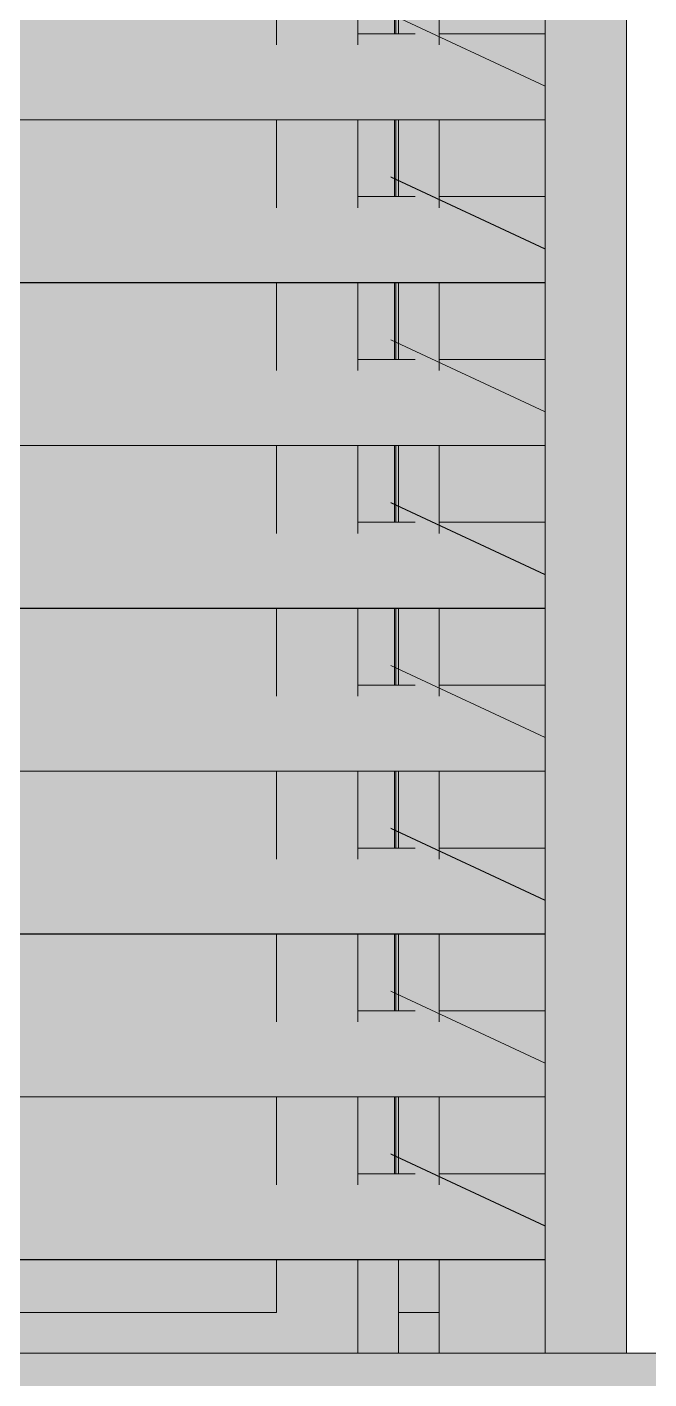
# Model space of a CAD drawing. Header units: millimetres. Extents: x 365175 to 2667127, y -330297 to -162108.
# Drawn here: x 2223968 to 2224733, y -322379 to -320718 of the extents above; entities that cross this region are included whole.
import ezdxf

# ---------------------------------------------------------------- set-up
doc = ezdxf.new("R2010")
doc.units = ezdxf.units.MM
doc.header["$MEASUREMENT"] = 0
for name, color, linetype in [('ASSIETTE', 7, 'Continuous'), ('Fenêtres ARCHICAD', 7, 'Continuous'), ('Gaines techniques', 7, 'Continuous'), ('Structure - Murs extérieurs', 7, 'Continuous')]:
    doc.layers.add(name, color=color, linetype=linetype)
doc.linetypes.add('Herbe 4', pattern='A,0,[1,P2 Fondation et  Coupe et faÃ§ades1.Shx,S=31.746032,R=0,X=0,Y=0.476657],-4000,0', length=4000)

# ---------------------------------------------------------------- blocks, each defined once
blk = doc.blocks.new('Élément de coupe_1325_3', base_point=(1963539.3, -327096.8))
at = {"layer": 'Structure - Murs extérieurs', "linetype": 'Continuous', "lineweight": 0, "true_color": 0x000000}
blk.add_hatch(color=18, dxfattribs=at).paths.add_polyline_path([(2224704.9, -319096.8), (2223071.7, -319096.8), (2223071.7, -319344.7), (2224604.9, -319344.7), (2224604.9, -322346.8), (2224704.9, -322346.8)])
at = {"layer": 'Structure - Murs extérieurs', "color": 7, "linetype": 'Continuous', "lineweight": 5}
blk.add_line((2224704.9, -322346.8), (2224704.9, -319344.7), dxfattribs=at)
blk = doc.blocks.new('Élément de coupe_1332_3', base_point=(1963539.3, -327096.8))
at = {"layer": 'Structure - Murs extérieurs', "linetype": 'Continuous', "lineweight": 0, "true_color": 0x000000}
blk.add_hatch(color=18, dxfattribs=at).paths.add_polyline_path([(2225806.2, -322346.8), (2223299.9, -322346.8), (2223299.9, -323479.3), (2225806.2, -323479.3)])
at = {"layer": 'Structure - Murs extérieurs', "color": 7, "linetype": 'Continuous', "lineweight": 5}
blk.add_line((2225806.2, -322346.8), (2223299.9, -322346.8), dxfattribs=at)
blk = doc.blocks.new('Élément de coupe_1383_3', base_point=(1963539.3, -327096.8))
at = {"layer": 'Structure - Murs extérieurs', "linetype": 'Continuous', "lineweight": 0, "true_color": 0x000000}
for points in [[(2224474.9, -320632.1), (2224474.9, -320726.4), (2224539.9, -320726.4), (2224539.9, -320632.1)], [(2224474.9, -320632.1), (2224474.9, -320726.4), (2224539.9, -320726.4), (2224539.9, -320632.1)], [(2224539.9, -320726.4), (2224589.9, -320726.4), (2224589.9, -320632.1), (2224539.9, -320632.1)], [(2224539.9, -320726.4), (2224573.9, -320726.4), (2224589.9, -320698.5), (2224589.9, -320632.1), (2224539.9, -320632.1)], [(2224589.9, -320726.4), (2224604.9, -320726.4), (2224604.9, -320632.1), (2224589.9, -320632.1)], [(2224539.9, -320832.1), (2224474.9, -320832.1), (2224474.9, -320926.4), (2224539.9, -320926.4)], [(2224539.9, -320832.1), (2224474.9, -320832.1), (2224474.9, -320926.4), (2224539.9, -320926.4)], [(2224539.9, -320926.4), (2224589.9, -320926.4), (2224589.9, -320832.1), (2224539.9, -320832.1)], [(2224539.9, -320926.4), (2224573.9, -320926.4), (2224589.9, -320898.5), (2224589.9, -320832.1), (2224539.9, -320832.1)], [(2224604.9, -320832.1), (2224589.9, -320832.1), (2224589.9, -320926.4), (2224604.9, -320926.4)], [(2224589.9, -320832.1), (2224589.9, -320898.5), (2224604.9, -320872.3), (2224604.9, -320832.1)], [(2224474.9, -321126.4), (2224539.9, -321126.4), (2224539.9, -321032.1), (2224474.9, -321032.1)], [(2224474.9, -321126.4), (2224539.9, -321126.4), (2224539.9, -321032.1), (2224474.9, -321032.1)], [(2224539.9, -321032.1), (2224539.9, -321126.4), (2224589.9, -321126.4), (2224589.9, -321032.1)], [(2224539.9, -321032.1), (2224539.9, -321126.4), (2224573.9, -321126.4), (2224589.9, -321098.5), (2224589.9, -321032.1)], [(2224604.9, -321032.1), (2224589.9, -321032.1), (2224589.9, -321126.4), (2224604.9, -321126.4)], [(2224589.9, -321032.1), (2224589.9, -321098.5), (2224604.9, -321072.3), (2224604.9, -321032.1)], [(2224474.9, -321232.1), (2224474.9, -321326.4), (2224539.9, -321326.4), (2224539.9, -321232.1)], [(2224474.9, -321232.1), (2224474.9, -321326.4), (2224539.9, -321326.4), (2224539.9, -321232.1)], [(2224539.9, -321232.1), (2224539.9, -321326.4), (2224589.9, -321326.4), (2224589.9, -321232.1)], [(2224539.9, -321232.1), (2224539.9, -321326.4), (2224573.9, -321326.4), (2224589.9, -321298.5), (2224589.9, -321232.1)], [(2224604.9, -321232.1), (2224589.9, -321232.1), (2224589.9, -321326.4), (2224604.9, -321326.4)], [(2224589.9, -321232.1), (2224589.9, -321298.5), (2224604.9, -321272.3), (2224604.9, -321232.1)], [(2224474.9, -321526.4), (2224539.9, -321526.4), (2224539.9, -321432.1), (2224474.9, -321432.1)], [(2224474.9, -321526.4), (2224539.9, -321526.4), (2224539.9, -321432.1), (2224474.9, -321432.1)], [(2224539.9, -321526.4), (2224589.9, -321526.4), (2224589.9, -321432.1), (2224539.9, -321432.1)], [(2224539.9, -321526.4), (2224573.9, -321526.4), (2224589.9, -321498.5), (2224589.9, -321432.1), (2224539.9, -321432.1)], [(2224589.9, -321526.4), (2224604.9, -321526.4), (2224604.9, -321432.1), (2224589.9, -321432.1)], [(2224604.9, -321432.1), (2224589.9, -321432.1), (2224589.9, -321498.5), (2224604.9, -321472.3)], [(2224474.9, -321726.4), (2224539.9, -321726.4), (2224539.9, -321632.1), (2224474.9, -321632.1)], [(2224474.9, -321726.4), (2224539.9, -321726.4), (2224539.9, -321632.1), (2224474.9, -321632.1)], [(2224539.9, -321632.1), (2224539.9, -321726.4), (2224589.9, -321726.4), (2224589.9, -321632.1)], [(2224539.9, -321632.1), (2224539.9, -321726.4), (2224573.9, -321726.4), (2224589.9, -321698.5), (2224589.9, -321632.1)], [(2224589.9, -321632.1), (2224589.9, -321726.4), (2224604.9, -321726.4), (2224604.9, -321632.1)], [(2224604.9, -321632.1), (2224589.9, -321632.1), (2224589.9, -321698.5), (2224604.9, -321672.3)], [(2224539.9, -321832.1), (2224474.9, -321832.1), (2224474.9, -321926.4), (2224539.9, -321926.4)], [(2224539.9, -321832.1), (2224474.9, -321832.1), (2224474.9, -321926.4), (2224539.9, -321926.4)], [(2224539.9, -321926.4), (2224589.9, -321926.4), (2224589.9, -321832.1), (2224539.9, -321832.1)], [(2224539.9, -321926.4), (2224573.9, -321926.4), (2224589.9, -321898.5), (2224589.9, -321832.1), (2224539.9, -321832.1)], [(2224589.9, -321832.1), (2224589.9, -321926.4), (2224604.9, -321926.4), (2224604.9, -321832.1)], [(2224589.9, -321898.5), (2224604.9, -321872.3), (2224604.9, -321832.1), (2224589.9, -321832.1)], [(2224474.9, -322032.1), (2224474.9, -322126.4), (2224539.9, -322126.4), (2224539.9, -322032.1)], [(2224474.9, -322032.1), (2224474.9, -322126.4), (2224539.9, -322126.4), (2224539.9, -322032.1)], [(2224539.9, -322126.4), (2224589.9, -322126.4), (2224589.9, -322032.1), (2224539.9, -322032.1)], [(2224539.9, -322126.4), (2224573.9, -322126.4), (2224589.9, -322098.5), (2224589.9, -322032.1), (2224539.9, -322032.1)], [(2224589.9, -322126.4), (2224604.9, -322126.4), (2224604.9, -322032.1), (2224589.9, -322032.1)], [(2224604.9, -322032.1), (2224589.9, -322032.1), (2224589.9, -322098.5), (2224604.9, -322072.3)], [(2224474.9, -322232.1), (2224474.9, -322346.8), (2224495.7, -322346.8), (2224539.9, -322346.8), (2224539.9, -322232.1)], [(2224474.9, -322232.1), (2224474.9, -322346.8), (2224495.7, -322346.8), (2224539.9, -322346.8), (2224539.9, -322232.1)], [(2224589.9, -322232.1), (2224539.9, -322232.1), (2224539.9, -322346.8), (2224589.9, -322346.8)], [(2224539.9, -322346.8), (2224562.2, -322346.8), (2224589.9, -322298.5), (2224589.9, -322232.1), (2224539.9, -322232.1)], [(2224589.9, -322346.8), (2224604.9, -322346.8), (2224604.9, -322232.1), (2224589.9, -322232.1)], [(2224604.9, -322232.1), (2224589.9, -322232.1), (2224589.9, -322298.5), (2224604.9, -322272.3)]]:
    blk.add_hatch(color=18, dxfattribs=at).paths.add_polyline_path(points)
blk = doc.blocks.new('Élément de coupe_1384_3', base_point=(1963539.3, -327096.8))
at = {"layer": 'Fenêtres ARCHICAD', "linetype": 'Continuous', "lineweight": 0, "true_color": 0x000000}
for points in [[(2224424.9, -320706.7), (2224474.9, -320730), (2224474.9, -320632.1), (2224424.9, -320632.1)], [(2224424.9, -320706.7), (2224474.9, -320730), (2224474.9, -320632.1), (2224424.9, -320632.1)], [(2224474.9, -320730.1), (2224424.9, -320706.8), (2224424.9, -320726.4), (2224445.4, -320726.4), (2224474.9, -320740.1)], [(2224474.9, -320730.1), (2224424.9, -320706.8), (2224424.9, -320726.4), (2224445.4, -320726.4), (2224474.9, -320740.1)], [(2224424.9, -320906.7), (2224474.9, -320930), (2224474.9, -320832.1), (2224424.9, -320832.1)], [(2224424.9, -320906.7), (2224474.9, -320930), (2224474.9, -320832.1), (2224424.9, -320832.1)], [(2224424.9, -320906.8), (2224424.9, -320926.4), (2224445.4, -320926.4), (2224474.9, -320940.1), (2224474.9, -320930.1)], [(2224424.9, -320906.8), (2224424.9, -320926.4), (2224445.4, -320926.4), (2224474.9, -320940.1), (2224474.9, -320930.1)], [(2224424.9, -321106.7), (2224474.9, -321130), (2224474.9, -321032.1), (2224424.9, -321032.1)], [(2224424.9, -321106.7), (2224474.9, -321130), (2224474.9, -321032.1), (2224424.9, -321032.1)], [(2224424.9, -321106.8), (2224424.9, -321126.4), (2224445.4, -321126.4), (2224474.9, -321140.1), (2224474.9, -321130.1)], [(2224424.9, -321106.8), (2224424.9, -321126.4), (2224445.4, -321126.4), (2224474.9, -321140.1), (2224474.9, -321130.1)], [(2224424.9, -321306.7), (2224474.9, -321330), (2224474.9, -321232.1), (2224424.9, -321232.1)], [(2224424.9, -321306.7), (2224474.9, -321330), (2224474.9, -321232.1), (2224424.9, -321232.1)], [(2224474.9, -321330.1), (2224424.9, -321306.8), (2224424.9, -321326.4), (2224445.4, -321326.4), (2224474.9, -321340.1)], [(2224474.9, -321330.1), (2224424.9, -321306.8), (2224424.9, -321326.4), (2224445.4, -321326.4), (2224474.9, -321340.1)], [(2224424.9, -321506.7), (2224474.9, -321530), (2224474.9, -321432.1), (2224424.9, -321432.1)], [(2224424.9, -321506.7), (2224474.9, -321530), (2224474.9, -321432.1), (2224424.9, -321432.1)], [(2224424.9, -321526.4), (2224445.4, -321526.4), (2224474.9, -321540.1), (2224474.9, -321530.1), (2224424.9, -321506.8)], [(2224424.9, -321526.4), (2224445.4, -321526.4), (2224474.9, -321540.1), (2224474.9, -321530.1), (2224424.9, -321506.8)], [(2224424.9, -321706.7), (2224474.9, -321730), (2224474.9, -321632.1), (2224424.9, -321632.1)], [(2224424.9, -321706.7), (2224474.9, -321730), (2224474.9, -321632.1), (2224424.9, -321632.1)], [(2224424.9, -321706.8), (2224424.9, -321726.4), (2224445.4, -321726.4), (2224474.9, -321740.1), (2224474.9, -321730.1)], [(2224424.9, -321706.8), (2224424.9, -321726.4), (2224445.4, -321726.4), (2224474.9, -321740.1), (2224474.9, -321730.1)], [(2224424.9, -321832.1), (2224424.9, -321906.7), (2224474.9, -321930), (2224474.9, -321832.1)], [(2224424.9, -321832.1), (2224424.9, -321906.7), (2224474.9, -321930), (2224474.9, -321832.1)], [(2224474.9, -321930.1), (2224424.9, -321906.8), (2224424.9, -321926.4), (2224445.4, -321926.4), (2224474.9, -321940.1)], [(2224474.9, -321930.1), (2224424.9, -321906.8), (2224424.9, -321926.4), (2224445.4, -321926.4), (2224474.9, -321940.1)], [(2224424.9, -322032.1), (2224424.9, -322106.7), (2224474.9, -322130), (2224474.9, -322032.1)], [(2224424.9, -322032.1), (2224424.9, -322106.7), (2224474.9, -322130), (2224474.9, -322032.1)], [(2224424.9, -322126.4), (2224445.4, -322126.4), (2224474.9, -322140.1), (2224474.9, -322130.1), (2224424.9, -322106.8)], [(2224424.9, -322126.4), (2224445.4, -322126.4), (2224474.9, -322140.1), (2224474.9, -322130.1), (2224424.9, -322106.8)], [(2224424.9, -322296.8), (2224474.9, -322296.8), (2224474.9, -322232.1), (2224424.9, -322232.1)], [(2224424.9, -322296.8), (2224474.9, -322296.8), (2224474.9, -322232.1), (2224424.9, -322232.1)], [(2224424.9, -322346.8), (2224474.9, -322346.8), (2224474.9, -322296.8), (2224424.9, -322296.8)], [(2224424.9, -322346.8), (2224474.9, -322346.8), (2224474.9, -322296.8), (2224424.9, -322296.8)]]:
    blk.add_hatch(color=18, dxfattribs=at).paths.add_polyline_path(points)
at = {"layer": 'Fenêtres ARCHICAD', "color": 7, "linetype": 'Continuous', "lineweight": 5}
for p, q in [((2224474.9, -320632.1), (2224474.9, -320730)), ((2224424.9, -320726.4), (2224424.9, -320706.8)), ((2224474.9, -320730.1), (2224474.9, -320740.1)), ((2224424.9, -320906.7), (2224424.9, -320832.1)), ((2224474.9, -320832.1), (2224474.9, -320930)), ((2224424.9, -320926.4), (2224424.9, -320906.8)), ((2224474.9, -320930.1), (2224474.9, -320940.1)), ((2224424.9, -321106.7), (2224424.9, -321032.1)), ((2224474.9, -321032.1), (2224474.9, -321130)), ((2224424.9, -321126.4), (2224424.9, -321106.8)), ((2224474.9, -321130.1), (2224474.9, -321140.1)), ((2224424.9, -321306.7), (2224424.9, -321232.1)), ((2224474.9, -321232.1), (2224474.9, -321330)), ((2224424.9, -321326.4), (2224424.9, -321306.8)), ((2224474.9, -321330.1), (2224474.9, -321340.1)), ((2224424.9, -321506.7), (2224424.9, -321432.1)), ((2224474.9, -321432.1), (2224474.9, -321530)), ((2224424.9, -321526.4), (2224424.9, -321506.8)), ((2224474.9, -321530.1), (2224474.9, -321540.1)), ((2224424.9, -321706.7), (2224424.9, -321632.1)), ((2224474.9, -321632.1), (2224474.9, -321730)), ((2224424.9, -321726.4), (2224424.9, -321706.8)), ((2224474.9, -321730.1), (2224474.9, -321740.1)), ((2224424.9, -321906.7), (2224424.9, -321832.1)), ((2224474.9, -321832.1), (2224474.9, -321930)), ((2224424.9, -321926.4), (2224424.9, -321906.8)), ((2224474.9, -321930.1), (2224474.9, -321940.1)), ((2224424.9, -322106.7), (2224424.9, -322032.1)), ((2224474.9, -322032.1), (2224474.9, -322130)), ((2224424.9, -322126.4), (2224424.9, -322106.8)), ((2224474.9, -322130.1), (2224474.9, -322140.1)), ((2224424.9, -322296.8), (2224424.9, -322232.1)), ((2224474.9, -322232.1), (2224474.9, -322296.8)), ((2224474.9, -322296.8), (2224424.9, -322296.8)), ((2224424.9, -322346.8), (2224424.9, -322296.8)), ((2224474.9, -322296.8), (2224474.9, -322346.8))]:
    blk.add_line(p, q, dxfattribs=at)
blk = doc.blocks.new('Élément de coupe_1385_3', base_point=(1963539.3, -327096.8))
at = {"layer": 'Fenêtres ARCHICAD', "linetype": 'Continuous', "lineweight": 0, "true_color": 0x000000}
for points in [[(2223248.8, -320733.1), (2224274.9, -320733.1), (2224274.9, -320632.1), (2223248.8, -320632.1)], [(2223248.8, -320733.1), (2224274.9, -320733.1), (2224274.9, -320632.1), (2223248.8, -320632.1)], [(2224374.9, -320632.1), (2224274.9, -320632.1), (2224274.9, -320740.1), (2224374.9, -320740.1)], [(2224374.9, -320632.1), (2224274.9, -320632.1), (2224274.9, -320740.1), (2224374.9, -320740.1)], [(2224274.9, -320832.1), (2223248.8, -320832.1), (2223248.8, -320933.1), (2224274.9, -320933.1)], [(2224274.9, -320832.1), (2223248.8, -320832.1), (2223248.8, -320933.1), (2224274.9, -320933.1)], [(2224274.9, -320940.1), (2224374.9, -320940.1), (2224374.9, -320832.1), (2224274.9, -320832.1)], [(2224274.9, -320940.1), (2224374.9, -320940.1), (2224374.9, -320832.1), (2224274.9, -320832.1)], [(2224274.9, -321032.1), (2223248.8, -321032.1), (2223248.8, -321133.1), (2224274.9, -321133.1)], [(2224274.9, -321032.1), (2223248.8, -321032.1), (2223248.8, -321133.1), (2224274.9, -321133.1)], [(2224374.9, -321032.1), (2224274.9, -321032.1), (2224274.9, -321140.1), (2224374.9, -321140.1)], [(2224374.9, -321032.1), (2224274.9, -321032.1), (2224274.9, -321140.1), (2224374.9, -321140.1)], [(2224274.9, -321232.1), (2223248.8, -321232.1), (2223248.8, -321333.1), (2224274.9, -321333.1)], [(2224274.9, -321232.1), (2223248.8, -321232.1), (2223248.8, -321333.1), (2224274.9, -321333.1)], [(2224274.9, -321232.1), (2224274.9, -321340.1), (2224374.9, -321340.1), (2224374.9, -321232.1)], [(2224274.9, -321232.1), (2224274.9, -321340.1), (2224374.9, -321340.1), (2224374.9, -321232.1)], [(2223248.8, -321432.1), (2223248.8, -321533.1), (2224274.9, -321533.1), (2224274.9, -321432.1)], [(2223248.8, -321432.1), (2223248.8, -321533.1), (2224274.9, -321533.1), (2224274.9, -321432.1)], [(2224274.9, -321540.1), (2224374.9, -321540.1), (2224374.9, -321432.1), (2224274.9, -321432.1)], [(2224274.9, -321540.1), (2224374.9, -321540.1), (2224374.9, -321432.1), (2224274.9, -321432.1)], [(2223248.8, -321632.1), (2223248.8, -321733.1), (2224274.9, -321733.1), (2224274.9, -321632.1)], [(2223248.8, -321632.1), (2223248.8, -321733.1), (2224274.9, -321733.1), (2224274.9, -321632.1)], [(2224274.9, -321740.1), (2224374.9, -321740.1), (2224374.9, -321632.1), (2224274.9, -321632.1)], [(2224274.9, -321740.1), (2224374.9, -321740.1), (2224374.9, -321632.1), (2224274.9, -321632.1)], [(2224274.9, -321832.1), (2223248.8, -321832.1), (2223248.8, -321933.1), (2224274.9, -321933.1)], [(2224274.9, -321832.1), (2223248.8, -321832.1), (2223248.8, -321933.1), (2224274.9, -321933.1)], [(2224374.9, -321832.1), (2224274.9, -321832.1), (2224274.9, -321940.1), (2224374.9, -321940.1)], [(2224374.9, -321832.1), (2224274.9, -321832.1), (2224274.9, -321940.1), (2224374.9, -321940.1)], [(2223248.8, -322032.1), (2223248.8, -322092.4), (2223299.9, -322092.4), (2223299.9, -322133.1), (2224274.9, -322133.1), (2224274.9, -322032.1)], [(2223248.8, -322032.1), (2223248.8, -322092.4), (2223299.9, -322092.4), (2223299.9, -322133.1), (2224274.9, -322133.1), (2224274.9, -322032.1)], [(2224274.9, -322140.1), (2224374.9, -322140.1), (2224374.9, -322032.1), (2224274.9, -322032.1)], [(2224274.9, -322140.1), (2224374.9, -322140.1), (2224374.9, -322032.1), (2224274.9, -322032.1)], [(2224274.9, -322232.1), (2223299.9, -322232.1), (2223299.9, -322296.8), (2224274.9, -322296.8)], [(2224274.9, -322232.1), (2223299.9, -322232.1), (2223299.9, -322296.8), (2224274.9, -322296.8)], [(2224274.9, -322296.8), (2224374.9, -322296.8), (2224374.9, -322232.1), (2224274.9, -322232.1)], [(2224274.9, -322296.8), (2224374.9, -322296.8), (2224374.9, -322232.1), (2224274.9, -322232.1)], [(2223299.9, -322346.8), (2224374.9, -322346.8), (2224374.9, -322296.8), (2224274.9, -322296.8), (2223299.9, -322296.8)], [(2223299.9, -322346.8), (2224374.9, -322346.8), (2224374.9, -322296.8), (2224274.9, -322296.8), (2223299.9, -322296.8)]]:
    blk.add_hatch(color=18, dxfattribs=at).paths.add_polyline_path(points)
at = {"layer": 'Fenêtres ARCHICAD', "color": 7, "linetype": 'Continuous', "lineweight": 5}
for p, q in [((2224604.9, -319344.7), (2224604.9, -322346.8)), ((2224274.9, -320632.1), (2224274.9, -320740.1)), ((2224374.9, -320740.1), (2224374.9, -320632.1)), ((2224274.9, -320832.1), (2224274.9, -320940.1)), ((2224374.9, -320940.1), (2224374.9, -320832.1)), ((2224274.9, -321032.1), (2224274.9, -321140.1)), ((2224374.9, -321140.1), (2224374.9, -321032.1)), ((2224274.9, -321232.1), (2224274.9, -321340.1)), ((2224374.9, -321340.1), (2224374.9, -321232.1)), ((2224274.9, -321432.1), (2224274.9, -321540.1)), ((2224374.9, -321540.1), (2224374.9, -321432.1)), ((2224274.9, -321632.1), (2224274.9, -321740.1)), ((2224374.9, -321740.1), (2224374.9, -321632.1)), ((2224274.9, -321832.1), (2224274.9, -321940.1)), ((2224374.9, -321940.1), (2224374.9, -321832.1)), ((2224274.9, -322032.1), (2224274.9, -322140.1)), ((2224374.9, -322140.1), (2224374.9, -322032.1)), ((2224274.9, -322232.1), (2224274.9, -322296.8)), ((2224374.9, -322296.8), (2224374.9, -322232.1)), ((2224274.9, -322296.8), (2223299.9, -322296.8)), ((2224374.9, -322346.8), (2224374.9, -322296.8))]:
    blk.add_line(p, q, dxfattribs=at)
blk = doc.blocks.new('Élément de coupe_1386_3', base_point=(1963539.3, -327096.8))
at = {"layer": 'Gaines techniques', "linetype": 'Continuous', "lineweight": 0, "true_color": 0x000000}
for points in [[(2224415.2, -320702.3), (2224604.9, -320790.7), (2224604.9, -320790.6), (2224415.3, -320702.2)], [(2224419.9, -320726.4), (2224420.8, -320726.4), (2224420.8, -320704.9), (2224419.9, -320704.5)], [(2224419.9, -320726.4), (2224420.8, -320726.4), (2224420.8, -320704.9), (2224419.9, -320704.5)], [(2224420.8, -320726.4), (2224421.6, -320726.4), (2224421.6, -320705.3), (2224420.8, -320704.9)], [(2224420.8, -320726.4), (2224421.6, -320726.4), (2224421.6, -320705.3), (2224420.8, -320704.9)], [(2224584.1, -320780.9), (2224584.1, -320781.1), (2224604.9, -320790.7), (2224604.9, -320790.6)], [(2224419.9, -320904.4), (2224420.8, -320904.8), (2224420.8, -320832.1), (2224419.9, -320832.1)], [(2224419.9, -320904.4), (2224420.8, -320904.8), (2224420.8, -320832.1), (2224419.9, -320832.1)], [(2224420.8, -320832.1), (2224420.8, -320904.8), (2224421.6, -320905.2), (2224421.6, -320832.1)], [(2224420.8, -320832.1), (2224420.8, -320904.8), (2224421.6, -320905.2), (2224421.6, -320832.1)], [(2224415.2, -320902.3), (2224604.9, -320990.7), (2224604.9, -320990.6), (2224415.3, -320902.2)], [(2224419.9, -320926.4), (2224420.8, -320926.4), (2224420.8, -320904.9), (2224419.9, -320904.5)], [(2224419.9, -320926.4), (2224420.8, -320926.4), (2224420.8, -320904.9), (2224419.9, -320904.5)], [(2224420.8, -320904.9), (2224420.8, -320926.4), (2224421.6, -320926.4), (2224421.6, -320905.3)], [(2224420.8, -320904.9), (2224420.8, -320926.4), (2224421.6, -320926.4), (2224421.6, -320905.3)], [(2224584.1, -320980.9), (2224584.1, -320981.1), (2224604.9, -320990.7), (2224604.9, -320990.6)], [(2224419.9, -321032.1), (2224419.9, -321104.4), (2224420.8, -321104.8), (2224420.8, -321032.1)], [(2224419.9, -321032.1), (2224419.9, -321104.4), (2224420.8, -321104.8), (2224420.8, -321032.1)], [(2224420.8, -321032.1), (2224420.8, -321104.8), (2224421.6, -321105.2), (2224421.6, -321032.1)], [(2224420.8, -321032.1), (2224420.8, -321104.8), (2224421.6, -321105.2), (2224421.6, -321032.1)], [(2224415.2, -321102.3), (2224604.9, -321190.7), (2224604.9, -321190.6), (2224415.3, -321102.2)], [(2224419.9, -321104.5), (2224419.9, -321126.4), (2224420.8, -321126.4), (2224420.8, -321104.9)], [(2224419.9, -321104.5), (2224419.9, -321126.4), (2224420.8, -321126.4), (2224420.8, -321104.9)], [(2224420.8, -321104.9), (2224420.8, -321126.4), (2224421.6, -321126.4), (2224421.6, -321105.3)], [(2224420.8, -321104.9), (2224420.8, -321126.4), (2224421.6, -321126.4), (2224421.6, -321105.3)], [(2224584.1, -321180.9), (2224584.1, -321181.1), (2224604.9, -321190.7), (2224604.9, -321190.6)], [(2224420.8, -321232.1), (2224419.9, -321232.1), (2224419.9, -321304.4), (2224420.8, -321304.8)], [(2224420.8, -321232.1), (2224419.9, -321232.1), (2224419.9, -321304.4), (2224420.8, -321304.8)], [(2224420.8, -321304.8), (2224421.6, -321305.2), (2224421.6, -321232.1), (2224420.8, -321232.1)], [(2224420.8, -321304.8), (2224421.6, -321305.2), (2224421.6, -321232.1), (2224420.8, -321232.1)], [(2224415.2, -321302.3), (2224604.9, -321390.7), (2224604.9, -321390.6), (2224415.3, -321302.2)], [(2224419.9, -321326.4), (2224420.8, -321326.4), (2224420.8, -321304.9), (2224419.9, -321304.5)], [(2224419.9, -321326.4), (2224420.8, -321326.4), (2224420.8, -321304.9), (2224419.9, -321304.5)], [(2224420.8, -321326.4), (2224421.6, -321326.4), (2224421.6, -321305.3), (2224420.8, -321304.9)], [(2224420.8, -321326.4), (2224421.6, -321326.4), (2224421.6, -321305.3), (2224420.8, -321304.9)], [(2224584.1, -321380.9), (2224584.1, -321381.1), (2224604.9, -321390.7), (2224604.9, -321390.6)], [(2224419.9, -321504.4), (2224420.8, -321504.8), (2224420.8, -321432.1), (2224419.9, -321432.1)], [(2224419.9, -321504.4), (2224420.8, -321504.8), (2224420.8, -321432.1), (2224419.9, -321432.1)], [(2224420.8, -321504.8), (2224421.6, -321505.2), (2224421.6, -321432.1), (2224420.8, -321432.1)], [(2224420.8, -321504.8), (2224421.6, -321505.2), (2224421.6, -321432.1), (2224420.8, -321432.1)], [(2224415.2, -321502.3), (2224604.9, -321590.7), (2224604.9, -321590.6), (2224415.3, -321502.2)], [(2224419.9, -321526.4), (2224420.8, -321526.4), (2224420.8, -321504.9), (2224419.9, -321504.5)], [(2224419.9, -321526.4), (2224420.8, -321526.4), (2224420.8, -321504.9), (2224419.9, -321504.5)], [(2224420.8, -321526.4), (2224421.6, -321526.4), (2224421.6, -321505.3), (2224420.8, -321504.9)], [(2224420.8, -321526.4), (2224421.6, -321526.4), (2224421.6, -321505.3), (2224420.8, -321504.9)], [(2224584.1, -321580.9), (2224584.1, -321581.1), (2224604.9, -321590.7), (2224604.9, -321590.6)], [(2224419.9, -321704.4), (2224420.8, -321704.8), (2224420.8, -321632.1), (2224419.9, -321632.1)], [(2224419.9, -321704.4), (2224420.8, -321704.8), (2224420.8, -321632.1), (2224419.9, -321632.1)], [(2224420.8, -321704.8), (2224421.6, -321705.2), (2224421.6, -321632.1), (2224420.8, -321632.1)], [(2224420.8, -321704.8), (2224421.6, -321705.2), (2224421.6, -321632.1), (2224420.8, -321632.1)], [(2224415.2, -321702.3), (2224604.9, -321790.7), (2224604.9, -321790.6), (2224415.3, -321702.2)], [(2224419.9, -321726.4), (2224420.8, -321726.4), (2224420.8, -321704.9), (2224419.9, -321704.5)], [(2224419.9, -321726.4), (2224420.8, -321726.4), (2224420.8, -321704.9), (2224419.9, -321704.5)], [(2224420.8, -321726.4), (2224421.6, -321726.4), (2224421.6, -321705.3), (2224420.8, -321704.9)], [(2224420.8, -321726.4), (2224421.6, -321726.4), (2224421.6, -321705.3), (2224420.8, -321704.9)], [(2224584.1, -321780.9), (2224584.1, -321781.1), (2224604.9, -321790.7), (2224604.9, -321790.6)], [(2224419.9, -321904.4), (2224420.8, -321904.8), (2224420.8, -321832.1), (2224419.9, -321832.1)], [(2224419.9, -321904.4), (2224420.8, -321904.8), (2224420.8, -321832.1), (2224419.9, -321832.1)], [(2224420.8, -321904.8), (2224421.6, -321905.2), (2224421.6, -321832.1), (2224420.8, -321832.1)], [(2224420.8, -321904.8), (2224421.6, -321905.2), (2224421.6, -321832.1), (2224420.8, -321832.1)], [(2224415.2, -321902.3), (2224604.9, -321990.7), (2224604.9, -321990.6), (2224415.3, -321902.2)], [(2224419.9, -321904.5), (2224419.9, -321926.4), (2224420.8, -321926.4), (2224420.8, -321904.9)], [(2224419.9, -321904.5), (2224419.9, -321926.4), (2224420.8, -321926.4), (2224420.8, -321904.9)], [(2224420.8, -321904.9), (2224420.8, -321926.4), (2224421.6, -321926.4), (2224421.6, -321905.3)], [(2224420.8, -321904.9), (2224420.8, -321926.4), (2224421.6, -321926.4), (2224421.6, -321905.3)], [(2224584.1, -321980.9), (2224584.1, -321981.1), (2224604.9, -321990.7), (2224604.9, -321990.6)], [(2224419.9, -322104.4), (2224420.8, -322104.8), (2224420.8, -322032.1), (2224419.9, -322032.1)], [(2224419.9, -322104.4), (2224420.8, -322104.8), (2224420.8, -322032.1), (2224419.9, -322032.1)], [(2224420.8, -322104.8), (2224421.6, -322105.2), (2224421.6, -322032.1), (2224420.8, -322032.1)], [(2224420.8, -322104.8), (2224421.6, -322105.2), (2224421.6, -322032.1), (2224420.8, -322032.1)], [(2224415.2, -322102.3), (2224604.9, -322190.7), (2224604.9, -322190.6), (2224415.3, -322102.2)], [(2224419.9, -322104.5), (2224419.9, -322126.4), (2224420.8, -322126.4), (2224420.8, -322104.9)], [(2224419.9, -322104.5), (2224419.9, -322126.4), (2224420.8, -322126.4), (2224420.8, -322104.9)], [(2224420.8, -322104.9), (2224420.8, -322126.4), (2224421.6, -322126.4), (2224421.6, -322105.3)], [(2224420.8, -322104.9), (2224420.8, -322126.4), (2224421.6, -322126.4), (2224421.6, -322105.3)], [(2224584.1, -322180.9), (2224584.1, -322181.1), (2224604.9, -322190.7), (2224604.9, -322190.6)]]:
    blk.add_hatch(color=18, dxfattribs=at).paths.add_polyline_path(points)
at = {"layer": 'Gaines techniques', "color": 7, "linetype": 'Continuous', "lineweight": 5}
for p, q in [((2224415.2, -320702.3), (2224604.9, -320790.7)), ((2224415.3, -320702.2), (2224604.9, -320790.6)), ((2224419.9, -320726.4), (2224419.9, -320704.5)), ((2224421.6, -320726.4), (2224421.6, -320705.3)), ((2224419.9, -320904.4), (2224419.9, -320832.1)), ((2224421.6, -320905.2), (2224421.6, -320832.1)), ((2224415.3, -320902.2), (2224604.9, -320990.6)), ((2224415.2, -320902.3), (2224604.9, -320990.7)), ((2224419.9, -320926.4), (2224419.9, -320904.5)), ((2224421.6, -320926.4), (2224421.6, -320905.3)), ((2224419.9, -321104.4), (2224419.9, -321032.1)), ((2224421.6, -321105.2), (2224421.6, -321032.1)), ((2224415.2, -321102.3), (2224604.9, -321190.7)), ((2224415.3, -321102.2), (2224604.9, -321190.6)), ((2224419.9, -321126.4), (2224419.9, -321104.5)), ((2224421.6, -321126.4), (2224421.6, -321105.3)), ((2224419.9, -321304.4), (2224419.9, -321232.1)), ((2224421.6, -321305.2), (2224421.6, -321232.1)), ((2224415.2, -321302.3), (2224604.9, -321390.7)), ((2224415.3, -321302.2), (2224604.9, -321390.6)), ((2224419.9, -321326.4), (2224419.9, -321304.5)), ((2224421.6, -321326.4), (2224421.6, -321305.3)), ((2224419.9, -321504.4), (2224419.9, -321432.1)), ((2224421.6, -321505.2), (2224421.6, -321432.1)), ((2224415.2, -321502.3), (2224604.9, -321590.7)), ((2224415.3, -321502.2), (2224604.9, -321590.6)), ((2224419.9, -321526.4), (2224419.9, -321504.5)), ((2224421.6, -321526.4), (2224421.6, -321505.3)), ((2224419.9, -321704.4), (2224419.9, -321632.1)), ((2224421.6, -321705.2), (2224421.6, -321632.1)), ((2224415.2, -321702.3), (2224604.9, -321790.7)), ((2224415.3, -321702.2), (2224604.9, -321790.6)), ((2224419.9, -321726.4), (2224419.9, -321704.5)), ((2224421.6, -321726.4), (2224421.6, -321705.3)), ((2224419.9, -321904.4), (2224419.9, -321832.1)), ((2224421.6, -321905.2), (2224421.6, -321832.1)), ((2224415.2, -321902.3), (2224604.9, -321990.7)), ((2224415.3, -321902.2), (2224604.9, -321990.6)), ((2224419.9, -321926.4), (2224419.9, -321904.5)), ((2224421.6, -321926.4), (2224421.6, -321905.3)), ((2224419.9, -322104.4), (2224419.9, -322032.1)), ((2224421.6, -322105.2), (2224421.6, -322032.1)), ((2224415.2, -322102.3), (2224604.9, -322190.7)), ((2224415.3, -322102.2), (2224604.9, -322190.6)), ((2224419.9, -322126.4), (2224419.9, -322104.5)), ((2224421.6, -322126.4), (2224421.6, -322105.3))]:
    blk.add_line(p, q, dxfattribs=at)
blk = doc.blocks.new('Élément de coupe_1387_3', base_point=(1963539.3, -327096.8))
at = {"layer": 'Gaines techniques', "linetype": 'Continuous', "lineweight": 0, "true_color": 0x000000}
for points in [[(2223071.7, -320832), (2224604.9, -320832), (2224604.9, -320790.7), (2224474.9, -320730.1), (2224474.9, -320740.1), (2224445.4, -320726.4), (2224374.9, -320726.4), (2224374.9, -320740.1), (2224274.9, -320740.1), (2224274.9, -320733.1), (2223248.8, -320733.1), (2223248.8, -320829.4), (2223248.3, -320829.8), (2223247.3, -320829.8), (2223246.8, -320829.4), (2223246.8, -320733.1), (2223071.7, -320733.1)], [(2223248.8, -320776.7), (2224372.5, -320776.7), (2224360.8, -320797.2), (2224360.8, -320797.3), (2224562.4, -320819), (2224581.8, -320832), (2224604.9, -320832), (2224604.9, -320790.7), (2224474.9, -320730.1), (2224474.9, -320740.1), (2224445.4, -320726.4), (2224374.9, -320726.4), (2224374.9, -320740.1), (2224274.9, -320740.1), (2224274.9, -320733.1), (2223248.8, -320733.1)], [(2224474.9, -320730), (2224604.9, -320790.6), (2224604.9, -320726.4), (2224474.9, -320726.4)], [(2224474.9, -320726.4), (2224474.9, -320730), (2224604.9, -320790.6), (2224604.9, -320780.8), (2224588, -320769.5), (2224588, -320726.4)], [(2223071.7, -320832), (2223071.7, -320832.1), (2224604.9, -320832.1), (2224604.9, -320832)], [(2224581.8, -320832.1), (2224604.9, -320832.1), (2224604.9, -320832), (2224581.8, -320832)], [(2223246.8, -320933.1), (2223071.7, -320933.1), (2223071.7, -321032), (2224604.9, -321032), (2224604.9, -320990.7), (2224474.9, -320930.1), (2224474.9, -320940.1), (2224445.4, -320926.4), (2224374.9, -320926.4), (2224374.9, -320940.1), (2224274.9, -320940.1), (2224274.9, -320933.1), (2223248.8, -320933.1), (2223248.8, -321029.4), (2223248.3, -321029.8), (2223247.3, -321029.8), (2223246.8, -321029.4)], [(2223248.8, -320976.7), (2224372.5, -320976.7), (2224360.8, -320997.2), (2224360.8, -320997.3), (2224562.4, -321019), (2224581.8, -321032), (2224604.9, -321032), (2224604.9, -320990.7), (2224474.9, -320930.1), (2224474.9, -320940.1), (2224445.4, -320926.4), (2224374.9, -320926.4), (2224374.9, -320940.1), (2224274.9, -320940.1), (2224274.9, -320933.1), (2223248.8, -320933.1)], [(2224604.9, -320926.4), (2224474.9, -320926.4), (2224474.9, -320930), (2224604.9, -320990.6)], [(2224474.9, -320926.4), (2224474.9, -320930), (2224604.9, -320990.6), (2224604.9, -320980.8), (2224588, -320969.5), (2224588, -320926.4)], [(2224604.9, -321032), (2223071.7, -321032), (2223071.7, -321032.1), (2224604.9, -321032.1)], [(2224581.8, -321032), (2224581.8, -321032.1), (2224604.9, -321032.1), (2224604.9, -321032)], [(2223071.7, -321133.1), (2223071.7, -321232), (2224604.9, -321232), (2224604.9, -321190.7), (2224474.9, -321130.1), (2224474.9, -321140.1), (2224445.4, -321126.4), (2224374.9, -321126.4), (2224374.9, -321140.1), (2224274.9, -321140.1), (2224274.9, -321133.1), (2223248.8, -321133.1), (2223248.8, -321229.4), (2223248.3, -321229.8), (2223247.3, -321229.8), (2223246.8, -321229.4), (2223246.8, -321133.1)], [(2223248.8, -321176.7), (2224372.5, -321176.7), (2224360.8, -321197.2), (2224360.8, -321197.3), (2224562.4, -321219), (2224581.8, -321232), (2224604.9, -321232), (2224604.9, -321190.7), (2224474.9, -321130.1), (2224474.9, -321140.1), (2224445.4, -321126.4), (2224374.9, -321126.4), (2224374.9, -321140.1), (2224274.9, -321140.1), (2224274.9, -321133.1), (2223248.8, -321133.1)], [(2224474.9, -321130), (2224604.9, -321190.6), (2224604.9, -321126.4), (2224474.9, -321126.4)], [(2224474.9, -321126.4), (2224474.9, -321130), (2224604.9, -321190.6), (2224604.9, -321180.8), (2224588, -321169.5), (2224588, -321126.4)], [(2223071.7, -321232), (2223071.7, -321232.1), (2224604.9, -321232.1), (2224604.9, -321232)], [(2224581.8, -321232.1), (2224604.9, -321232.1), (2224604.9, -321232), (2224581.8, -321232)], [(2223071.7, -321432), (2224604.9, -321432), (2224604.9, -321390.7), (2224474.9, -321330.1), (2224474.9, -321340.1), (2224445.4, -321326.4), (2224374.9, -321326.4), (2224374.9, -321340.1), (2224274.9, -321340.1), (2224274.9, -321333.1), (2223248.8, -321333.1), (2223248.8, -321429.4), (2223248.3, -321429.8), (2223247.3, -321429.8), (2223246.8, -321429.4), (2223246.8, -321333.1), (2223071.7, -321333.1)], [(2223248.8, -321376.7), (2224372.5, -321376.7), (2224360.8, -321397.2), (2224360.8, -321397.3), (2224562.4, -321419), (2224581.8, -321432), (2224604.9, -321432), (2224604.9, -321390.7), (2224474.9, -321330.1), (2224474.9, -321340.1), (2224445.4, -321326.4), (2224374.9, -321326.4), (2224374.9, -321340.1), (2224274.9, -321340.1), (2224274.9, -321333.1), (2223248.8, -321333.1)], [(2224474.9, -321326.4), (2224474.9, -321330), (2224604.9, -321390.6), (2224604.9, -321326.4)], [(2224474.9, -321330), (2224604.9, -321390.6), (2224604.9, -321380.8), (2224588, -321369.5), (2224588, -321326.4), (2224474.9, -321326.4)], [(2223071.7, -321432), (2223071.7, -321432.1), (2224604.9, -321432.1), (2224604.9, -321432)], [(2224581.8, -321432.1), (2224604.9, -321432.1), (2224604.9, -321432), (2224581.8, -321432)], [(2223071.7, -321632), (2224604.9, -321632), (2224604.9, -321590.7), (2224474.9, -321530.1), (2224474.9, -321540.1), (2224445.4, -321526.4), (2224374.9, -321526.4), (2224374.9, -321540.1), (2224274.9, -321540.1), (2224274.9, -321533.1), (2223248.8, -321533.1), (2223248.8, -321629.4), (2223248.3, -321629.8), (2223247.3, -321629.8), (2223246.8, -321629.4), (2223246.8, -321533.1), (2223071.7, -321533.1)], [(2223248.8, -321576.7), (2224372.5, -321576.7), (2224360.8, -321597.2), (2224360.8, -321597.3), (2224562.4, -321619), (2224581.8, -321632), (2224604.9, -321632), (2224604.9, -321590.7), (2224474.9, -321530.1), (2224474.9, -321540.1), (2224445.4, -321526.4), (2224374.9, -321526.4), (2224374.9, -321540.1), (2224274.9, -321540.1), (2224274.9, -321533.1), (2223248.8, -321533.1)], [(2224474.9, -321530), (2224604.9, -321590.6), (2224604.9, -321526.4), (2224474.9, -321526.4)], [(2224474.9, -321526.4), (2224474.9, -321530), (2224604.9, -321590.6), (2224604.9, -321580.8), (2224588, -321569.5), (2224588, -321526.4)], [(2223071.7, -321632), (2223071.7, -321632.1), (2224604.9, -321632.1), (2224604.9, -321632)], [(2224581.8, -321632.1), (2224604.9, -321632.1), (2224604.9, -321632), (2224581.8, -321632)], [(2223071.7, -321733.1), (2223071.7, -321832), (2224604.9, -321832), (2224604.9, -321790.7), (2224474.9, -321730.1), (2224474.9, -321740.1), (2224445.4, -321726.4), (2224374.9, -321726.4), (2224374.9, -321740.1), (2224274.9, -321740.1), (2224274.9, -321733.1), (2223248.8, -321733.1), (2223248.8, -321829.4), (2223248.3, -321829.8), (2223247.3, -321829.8), (2223246.8, -321829.4), (2223246.8, -321733.1)], [(2223248.8, -321776.7), (2224372.5, -321776.7), (2224360.8, -321797.2), (2224360.8, -321797.3), (2224562.4, -321819), (2224581.8, -321832), (2224604.9, -321832), (2224604.9, -321790.7), (2224474.9, -321730.1), (2224474.9, -321740.1), (2224445.4, -321726.4), (2224374.9, -321726.4), (2224374.9, -321740.1), (2224274.9, -321740.1), (2224274.9, -321733.1), (2223248.8, -321733.1)], [(2224474.9, -321730), (2224604.9, -321790.6), (2224604.9, -321726.4), (2224474.9, -321726.4)], [(2224474.9, -321726.4), (2224474.9, -321730), (2224604.9, -321790.6), (2224604.9, -321780.8), (2224588, -321769.5), (2224588, -321726.4)], [(2223071.7, -321832), (2223071.7, -321832.1), (2224604.9, -321832.1), (2224604.9, -321832)], [(2224581.8, -321832.1), (2224604.9, -321832.1), (2224604.9, -321832), (2224581.8, -321832)], [(2223246.8, -321933.1), (2223071.7, -321933.1), (2223071.7, -322032), (2224604.9, -322032), (2224604.9, -321990.7), (2224474.9, -321930.1), (2224474.9, -321940.1), (2224445.4, -321926.4), (2224374.9, -321926.4), (2224374.9, -321940.1), (2224274.9, -321940.1), (2224274.9, -321933.1), (2223248.8, -321933.1), (2223248.8, -322029.4), (2223248.3, -322029.8), (2223247.3, -322029.8), (2223246.8, -322029.4)], [(2223248.8, -321976.7), (2224372.5, -321976.7), (2224360.8, -321997.2), (2224360.8, -321997.3), (2224562.4, -322019), (2224581.8, -322032), (2224604.9, -322032), (2224604.9, -321990.7), (2224474.9, -321930.1), (2224474.9, -321940.1), (2224445.4, -321926.4), (2224374.9, -321926.4), (2224374.9, -321940.1), (2224274.9, -321940.1), (2224274.9, -321933.1), (2223248.8, -321933.1)], [(2224604.9, -321926.4), (2224474.9, -321926.4), (2224474.9, -321930), (2224604.9, -321990.6)], [(2224474.9, -321926.4), (2224474.9, -321930), (2224604.9, -321990.6), (2224604.9, -321980.8), (2224588, -321969.5), (2224588, -321926.4)], [(2223071.7, -322032), (2223071.7, -322032.1), (2224604.9, -322032.1), (2224604.9, -322032)], [(2224581.8, -322032.1), (2224604.9, -322032.1), (2224604.9, -322032), (2224581.8, -322032)], [(2223299.9, -322133.1), (2223299.9, -322232), (2224604.9, -322232), (2224604.9, -322190.7), (2224474.9, -322130.1), (2224474.9, -322140.1), (2224445.4, -322126.4), (2224374.9, -322126.4), (2224374.9, -322140.1), (2224274.9, -322140.1), (2224274.9, -322133.1)], [(2223299.9, -322133.1), (2223299.9, -322176.7), (2224372.5, -322176.7), (2224360.8, -322197.2), (2224360.8, -322197.3), (2224562.4, -322219), (2224581.8, -322232), (2224604.9, -322232), (2224604.9, -322190.7), (2224474.9, -322130.1), (2224474.9, -322140.1), (2224445.4, -322126.4), (2224374.9, -322126.4), (2224374.9, -322140.1), (2224274.9, -322140.1), (2224274.9, -322133.1)], [(2224474.9, -322126.4), (2224474.9, -322130), (2224604.9, -322190.6), (2224604.9, -322126.4)], [(2224474.9, -322130), (2224604.9, -322190.6), (2224604.9, -322180.8), (2224588, -322169.5), (2224588, -322126.4), (2224474.9, -322126.4)], [(2223299.9, -322232), (2223299.9, -322232.1), (2224604.9, -322232.1), (2224604.9, -322232)], [(2224581.8, -322232.1), (2224604.9, -322232.1), (2224604.9, -322232), (2224581.8, -322232)]]:
    blk.add_hatch(color=18, dxfattribs=at).paths.add_polyline_path(points)
at = {"layer": 'Gaines techniques', "color": 7, "linetype": 'Continuous', "lineweight": 5}
for p, q in [((2224445.4, -320726.4), (2224374.9, -320726.4)), ((2224604.9, -320726.4), (2224474.9, -320726.4)), ((2223071.7, -320832), (2224604.9, -320832)), ((2223071.7, -320832.1), (2224604.9, -320832.1)), ((2224445.4, -320926.4), (2224374.9, -320926.4)), ((2224604.9, -320926.4), (2224474.9, -320926.4)), ((2223071.7, -321032), (2224604.9, -321032)), ((2223071.7, -321032.1), (2224604.9, -321032.1)), ((2224445.4, -321126.4), (2224374.9, -321126.4)), ((2224604.9, -321126.4), (2224474.9, -321126.4)), ((2223071.7, -321232), (2224604.9, -321232)), ((2223071.7, -321232.1), (2224604.9, -321232.1)), ((2224445.4, -321326.4), (2224374.9, -321326.4)), ((2224604.9, -321326.4), (2224474.9, -321326.4)), ((2223071.7, -321432), (2224604.9, -321432)), ((2223071.7, -321432.1), (2224604.9, -321432.1)), ((2224445.4, -321526.4), (2224374.9, -321526.4)), ((2224604.9, -321526.4), (2224474.9, -321526.4)), ((2223071.7, -321632), (2224604.9, -321632)), ((2223071.7, -321632.1), (2224604.9, -321632.1)), ((2224445.4, -321726.4), (2224374.9, -321726.4)), ((2224604.9, -321726.4), (2224474.9, -321726.4)), ((2223071.7, -321832), (2224604.9, -321832)), ((2223071.7, -321832.1), (2224604.9, -321832.1)), ((2224445.4, -321926.4), (2224374.9, -321926.4)), ((2224604.9, -321926.4), (2224474.9, -321926.4)), ((2223071.7, -322032), (2224604.9, -322032)), ((2223071.7, -322032.1), (2224604.9, -322032.1)), ((2224445.4, -322126.4), (2224374.9, -322126.4)), ((2224604.9, -322126.4), (2224474.9, -322126.4)), ((2223299.9, -322232), (2224604.9, -322232)), ((2223299.9, -322232.1), (2224604.9, -322232.1))]:
    blk.add_line(p, q, dxfattribs=at)
blk = doc.blocks.new('Élément de coupe_1391_3', base_point=(1963539.3, -327096.8))
at = {"layer": 'Structure - Murs extérieurs', "linetype": 'Continuous', "lineweight": 0, "true_color": 0x000000}
for points in [[(2224374.9, -320632.1), (2224374.9, -320726.4), (2224419.9, -320726.4), (2224419.9, -320704.5), (2224415.2, -320702.3), (2224415.3, -320702.2), (2224419.9, -320704.4), (2224419.9, -320632.1)], [(2224374.9, -320632.1), (2224374.9, -320726.4), (2224419.9, -320726.4), (2224419.9, -320704.5), (2224415.2, -320702.3), (2224415.3, -320702.2), (2224419.9, -320704.4), (2224419.9, -320632.1)], [(2224424.9, -320706.8), (2224421.6, -320705.3), (2224421.6, -320726.4), (2224424.9, -320726.4)], [(2224424.9, -320706.8), (2224421.6, -320705.3), (2224421.6, -320726.4), (2224424.9, -320726.4)], [(2224419.9, -320832.1), (2224374.9, -320832.1), (2224374.9, -320926.4), (2224419.9, -320926.4), (2224419.9, -320904.5), (2224415.2, -320902.3), (2224415.3, -320902.2), (2224419.9, -320904.4)], [(2224419.9, -320832.1), (2224374.9, -320832.1), (2224374.9, -320926.4), (2224419.9, -320926.4), (2224419.9, -320904.5), (2224415.2, -320902.3), (2224415.3, -320902.2), (2224419.9, -320904.4)], [(2224424.9, -320832.1), (2224421.6, -320832.1), (2224421.6, -320905.2), (2224424.9, -320906.7)], [(2224424.9, -320832.1), (2224421.6, -320832.1), (2224421.6, -320905.2), (2224424.9, -320906.7)], [(2224421.6, -320905.3), (2224421.6, -320926.4), (2224424.9, -320926.4), (2224424.9, -320906.8)], [(2224421.6, -320905.3), (2224421.6, -320926.4), (2224424.9, -320926.4), (2224424.9, -320906.8)], [(2224419.9, -321032.1), (2224374.9, -321032.1), (2224374.9, -321126.4), (2224419.9, -321126.4), (2224419.9, -321104.5), (2224415.2, -321102.3), (2224415.3, -321102.2), (2224419.9, -321104.4)], [(2224419.9, -321032.1), (2224374.9, -321032.1), (2224374.9, -321126.4), (2224419.9, -321126.4), (2224419.9, -321104.5), (2224415.2, -321102.3), (2224415.3, -321102.2), (2224419.9, -321104.4)], [(2224421.6, -321032.1), (2224421.6, -321105.2), (2224424.9, -321106.7), (2224424.9, -321032.1)], [(2224421.6, -321032.1), (2224421.6, -321105.2), (2224424.9, -321106.7), (2224424.9, -321032.1)], [(2224421.6, -321105.3), (2224421.6, -321126.4), (2224424.9, -321126.4), (2224424.9, -321106.8)], [(2224421.6, -321105.3), (2224421.6, -321126.4), (2224424.9, -321126.4), (2224424.9, -321106.8)], [(2224419.9, -321232.1), (2224374.9, -321232.1), (2224374.9, -321326.4), (2224419.9, -321326.4), (2224419.9, -321304.5), (2224415.2, -321302.3), (2224415.3, -321302.2), (2224419.9, -321304.4)], [(2224419.9, -321232.1), (2224374.9, -321232.1), (2224374.9, -321326.4), (2224419.9, -321326.4), (2224419.9, -321304.5), (2224415.2, -321302.3), (2224415.3, -321302.2), (2224419.9, -321304.4)], [(2224421.6, -321305.2), (2224424.9, -321306.7), (2224424.9, -321232.1), (2224421.6, -321232.1)], [(2224421.6, -321305.2), (2224424.9, -321306.7), (2224424.9, -321232.1), (2224421.6, -321232.1)], [(2224424.9, -321306.8), (2224421.6, -321305.3), (2224421.6, -321326.4), (2224424.9, -321326.4)], [(2224424.9, -321306.8), (2224421.6, -321305.3), (2224421.6, -321326.4), (2224424.9, -321326.4)], [(2224374.9, -321432.1), (2224374.9, -321526.4), (2224419.9, -321526.4), (2224419.9, -321504.5), (2224415.2, -321502.3), (2224415.3, -321502.2), (2224419.9, -321504.4), (2224419.9, -321432.1)], [(2224374.9, -321432.1), (2224374.9, -321526.4), (2224419.9, -321526.4), (2224419.9, -321504.5), (2224415.2, -321502.3), (2224415.3, -321502.2), (2224419.9, -321504.4), (2224419.9, -321432.1)], [(2224421.6, -321432.1), (2224421.6, -321505.2), (2224424.9, -321506.7), (2224424.9, -321432.1)], [(2224421.6, -321432.1), (2224421.6, -321505.2), (2224424.9, -321506.7), (2224424.9, -321432.1)], [(2224424.9, -321506.8), (2224421.6, -321505.3), (2224421.6, -321526.4), (2224424.9, -321526.4)], [(2224424.9, -321506.8), (2224421.6, -321505.3), (2224421.6, -321526.4), (2224424.9, -321526.4)], [(2224374.9, -321632.1), (2224374.9, -321726.4), (2224419.9, -321726.4), (2224419.9, -321704.5), (2224415.2, -321702.3), (2224415.3, -321702.2), (2224419.9, -321704.4), (2224419.9, -321632.1)], [(2224374.9, -321632.1), (2224374.9, -321726.4), (2224419.9, -321726.4), (2224419.9, -321704.5), (2224415.2, -321702.3), (2224415.3, -321702.2), (2224419.9, -321704.4), (2224419.9, -321632.1)], [(2224424.9, -321632.1), (2224421.6, -321632.1), (2224421.6, -321705.2), (2224424.9, -321706.7)], [(2224424.9, -321632.1), (2224421.6, -321632.1), (2224421.6, -321705.2), (2224424.9, -321706.7)], [(2224421.6, -321705.3), (2224421.6, -321726.4), (2224424.9, -321726.4), (2224424.9, -321706.8)], [(2224421.6, -321705.3), (2224421.6, -321726.4), (2224424.9, -321726.4), (2224424.9, -321706.8)], [(2224419.9, -321832.1), (2224374.9, -321832.1), (2224374.9, -321926.4), (2224419.9, -321926.4), (2224419.9, -321904.5), (2224415.2, -321902.3), (2224415.3, -321902.2), (2224419.9, -321904.4)], [(2224419.9, -321832.1), (2224374.9, -321832.1), (2224374.9, -321926.4), (2224419.9, -321926.4), (2224419.9, -321904.5), (2224415.2, -321902.3), (2224415.3, -321902.2), (2224419.9, -321904.4)], [(2224424.9, -321832.1), (2224421.6, -321832.1), (2224421.6, -321905.2), (2224424.9, -321906.7)], [(2224424.9, -321832.1), (2224421.6, -321832.1), (2224421.6, -321905.2), (2224424.9, -321906.7)], [(2224421.6, -321905.3), (2224421.6, -321926.4), (2224424.9, -321926.4), (2224424.9, -321906.8)], [(2224421.6, -321905.3), (2224421.6, -321926.4), (2224424.9, -321926.4), (2224424.9, -321906.8)], [(2224374.9, -322032.1), (2224374.9, -322126.4), (2224419.9, -322126.4), (2224419.9, -322104.5), (2224415.2, -322102.3), (2224415.3, -322102.2), (2224419.9, -322104.4), (2224419.9, -322032.1)], [(2224374.9, -322032.1), (2224374.9, -322126.4), (2224419.9, -322126.4), (2224419.9, -322104.5), (2224415.2, -322102.3), (2224415.3, -322102.2), (2224419.9, -322104.4), (2224419.9, -322032.1)], [(2224424.9, -322032.1), (2224421.6, -322032.1), (2224421.6, -322105.2), (2224424.9, -322106.7)], [(2224424.9, -322032.1), (2224421.6, -322032.1), (2224421.6, -322105.2), (2224424.9, -322106.7)], [(2224424.9, -322106.8), (2224421.6, -322105.3), (2224421.6, -322126.4), (2224424.9, -322126.4)], [(2224424.9, -322106.8), (2224421.6, -322105.3), (2224421.6, -322126.4), (2224424.9, -322126.4)], [(2224374.9, -322232.1), (2224374.9, -322346.8), (2224424.9, -322346.8), (2224424.9, -322232.1)], [(2224374.9, -322232.1), (2224374.9, -322346.8), (2224424.9, -322346.8), (2224424.9, -322232.1)]]:
    blk.add_hatch(color=18, dxfattribs=at).paths.add_polyline_path(points)

msp = doc.modelspace()

# ---------------------------------------------------------------- linework, layer by layer
at = {"layer": 'ASSIETTE', "color": 94, "linetype": 'Herbe 4', "lineweight": 5, "true_color": 0x00a400}
for p, q in [((2223299.892, -322346.824), (2225806.206, -322346.824)), ((2225806.206, -322346.824), (2223299.892, -322346.824))]:
    msp.add_line(p, q, dxfattribs=at)

# ---------------------------------------------------------------- block references
at = {"layer": 'Fenêtres ARCHICAD', "lineweight": 0}
for name in ['Élément de coupe_1385_3', 'Élément de coupe_1384_3']:
    msp.add_blockref(name, (1963539.321, -327096.824), dxfattribs=at)
at = {"layer": 'Gaines techniques', "lineweight": 0}
for name in ['Élément de coupe_1387_3', 'Élément de coupe_1386_3']:
    msp.add_blockref(name, (1963539.321, -327096.824), dxfattribs=at)
at = {"layer": 'Structure - Murs extérieurs', "lineweight": 0}
for name in ['Élément de coupe_1325_3', 'Élément de coupe_1391_3', 'Élément de coupe_1383_3', 'Élément de coupe_1332_3']:
    msp.add_blockref(name, (1963539.321, -327096.824), dxfattribs=at)

doc.saveas('drawing.dxf')
